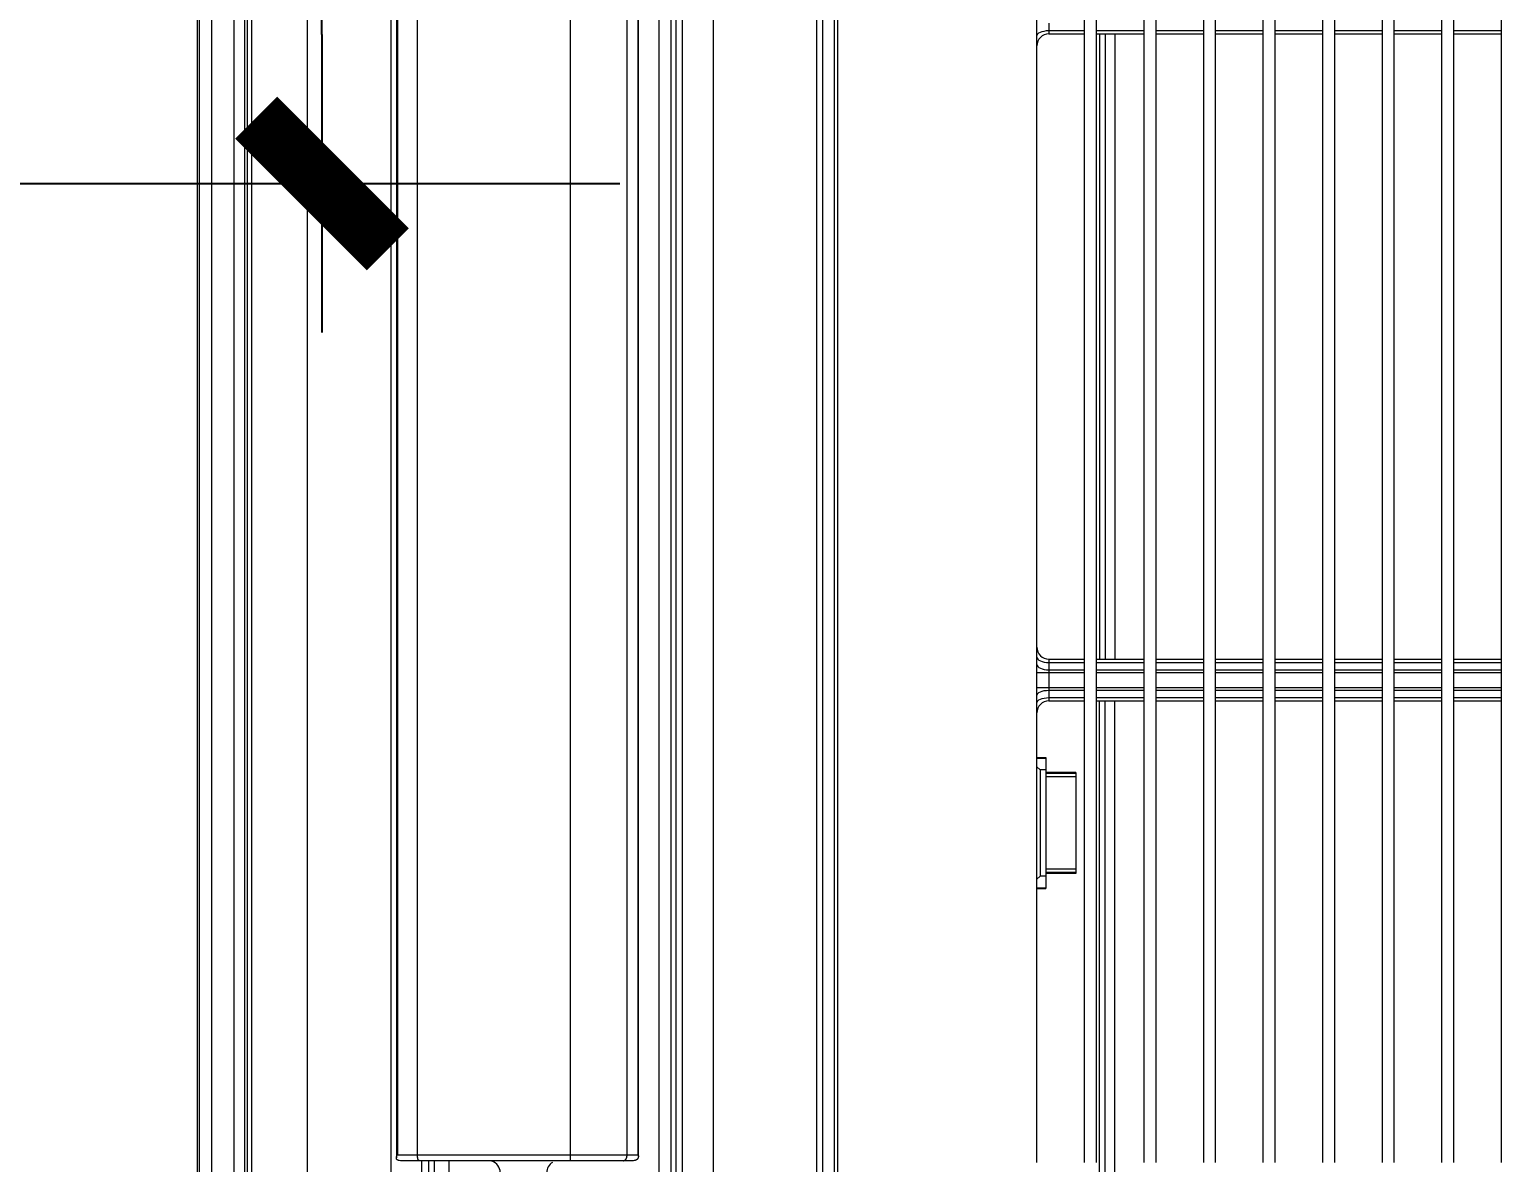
# Model space of a CAD drawing. Header units: metres. Extents: x -101133.8 to -101066.7, y -24899.3 to -24824.7.
# Drawn here: x -101110.4254 to -101110.1773, y -24848.6157 to -24848.4255 of the extents above; entities that cross this region are included whole.
import ezdxf

# ---------------------------------------------------------------- set-up
doc = ezdxf.new("R2010")
doc.units = ezdxf.units.M
doc.header["$LTSCALE"] = 0.2
doc.header["$PDSIZE"] = -5
doc.layers.add('CMT-COTATION DIVERS', color=1, linetype='Continuous')
doc.layers.add('CMT-CVC-MATERIEL', color=30, linetype='Continuous')
doc.styles.get("Standard").update_dxf_attribs({"font": 'arial.ttf'})
doc.dimstyles.get("Standard").update_dxf_attribs({"dimtxt": 0.18, "dimasz": 0.18, "dimexe": 0.18, "dimexo": 0.0625, "dimgap": 0.09, "dimtad": 0, "dimtih": 1, "dimtoh": 1, "dimdec": 4, "dimzin": 0, "dimdsep": 46, "dimtxsty": 'Standard', "dimcen": 0.09, "dimadec": 0, "dimazin": 0, "dimtfac": 1, "dimtdec": 4, "dimtofl": 0, "dimtmove": 0, "dimatfit": 3, "dimfxl": 1, "dimtolj": 1, "dimtzin": 0, "dimarcsym": 0})

# ---------------------------------------------------------------- blocks, each defined once
blk = doc.blocks.new('Cassette 600x600')
at = {"linetype": 'Continuous', "lineweight": 13}
for p, q in [((-20143.73, 167.01), (-20417.73, 167.01)), ((-20333.78, 159.01), (-20333.78, 167.01)), ((-20333.23, 159.01), (-20333.23, 167.01)), ((-20228.23, 159.01), (-20228.23, 167.01)), ((-20227.68, 159.01), (-20227.68, 167.01)), ((-20226.44, 159.01), (-20226.44, 167.01)), ((-20225.99, 159.01), (-20225.99, 167.01)), ((-20223.47, 159.01), (-20223.47, 167.01)), ((-20223.02, 159.01), (-20223.02, 167.01)), ((-20221.78, 159.01), (-20221.78, 167.01)), ((-20221.23, 159.01), (-20221.23, 167.01)), ((-20143.73, 159.01), (-20417.73, 159.01)), ((-20143.73, 157.01), (-20417.73, 157.01)), ((-20333.78, 149.01), (-20333.78, 157.01)), ((-20333.23, 149.01), (-20333.23, 157.01)), ((-20228.23, 149.01), (-20228.23, 157.01)), ((-20227.68, 149.01), (-20227.68, 157.01)), ((-20226.44, 149.01), (-20226.44, 157.01)), ((-20225.99, 149.01), (-20225.99, 157.01)), ((-20223.47, 149.01), (-20223.47, 157.01)), ((-20223.02, 149.01), (-20223.02, 157.01)), ((-20221.78, 149.01), (-20221.78, 157.01)), ((-20221.23, 149.01), (-20221.23, 157.01)), ((-20143.73, 149.01), (-20417.73, 149.01)), ((-20143.73, 147.01), (-20417.73, 147.01)), ((-20333.78, 139.01), (-20333.78, 147.01)), ((-20333.23, 139.01), (-20333.23, 147.01)), ((-20228.23, 139.01), (-20228.23, 147.01)), ((-20227.68, 139.01), (-20227.68, 147.01)), ((-20226.44, 139.01), (-20226.44, 147.01)), ((-20225.99, 139.01), (-20225.99, 147.01)), ((-20223.47, 139.01), (-20223.47, 147.01)), ((-20223.02, 139.01), (-20223.02, 147.01)), ((-20221.78, 139.01), (-20221.78, 147.01)), ((-20221.23, 139.01), (-20221.23, 147.01)), ((-20143.73, 139.01), (-20417.73, 139.01)), ((-20143.73, 137.01), (-20417.73, 137.01)), ((-20333.78, 129.01), (-20333.78, 137.01)), ((-20333.23, 129.01), (-20333.23, 137.01)), ((-20228.23, 129.01), (-20228.23, 137.01)), ((-20227.68, 129.01), (-20227.68, 137.01)), ((-20226.44, 129.01), (-20226.44, 137.01)), ((-20225.99, 129.01), (-20225.99, 137.01)), ((-20223.47, 129.01), (-20223.47, 137.01)), ((-20223.02, 129.01), (-20223.02, 137.01)), ((-20221.78, 129.01), (-20221.78, 137.01)), ((-20221.23, 129.01), (-20221.23, 137.01)), ((-20143.73, 129.01), (-20417.73, 129.01)), ((-20143.73, 127.01), (-20417.73, 127.01)), ((-20333.78, 119.01), (-20333.78, 127.01)), ((-20333.23, 119.01), (-20333.23, 127.01)), ((-20228.23, 119.01), (-20228.23, 127.01)), ((-20227.68, 119.01), (-20227.68, 127.01)), ((-20226.44, 119.01), (-20226.44, 127.01)), ((-20225.99, 119.01), (-20225.99, 127.01)), ((-20223.47, 119.01), (-20223.47, 127.01)), ((-20223.02, 119.01), (-20223.02, 127.01)), ((-20221.78, 119.01), (-20221.78, 127.01)), ((-20221.23, 119.01), (-20221.23, 127.01)), ((-20143.73, 119.01), (-20417.73, 119.01)), ((-20143.73, 117.01), (-20417.73, 117.01)), ((-20333.78, 109.01), (-20333.78, 117.01)), ((-20333.23, 109.01), (-20333.23, 117.01)), ((-20228.23, 109.01), (-20228.23, 117.01)), ((-20227.68, 109.01), (-20227.68, 117.01)), ((-20226.44, 109.01), (-20226.44, 117.01)), ((-20225.99, 109.01), (-20225.99, 117.01)), ((-20223.47, 109.01), (-20223.47, 117.01)), ((-20223.02, 109.01), (-20223.02, 117.01)), ((-20221.78, 109.01), (-20221.78, 117.01)), ((-20221.23, 109.01), (-20221.23, 117.01)), ((-20143.73, 109.01), (-20417.73, 109.01)), ((-20143.73, 107.01), (-20417.73, 107.01)), ((-20333.78, 99.01), (-20333.78, 107.01)), ((-20333.23, 99.01), (-20333.23, 107.01)), ((-20228.23, 99.01), (-20228.23, 107.01)), ((-20227.68, 99.01), (-20227.68, 107.01)), ((-20226.44, 99.01), (-20226.44, 107.01)), ((-20225.99, 99.01), (-20225.99, 107.01)), ((-20223.47, 99.01), (-20223.47, 107.01)), ((-20223.02, 99.01), (-20223.02, 107.01)), ((-20221.78, 99.01), (-20221.78, 107.01)), ((-20221.23, 99.01), (-20221.23, 107.01)), ((-20333.23, 102.1), (-20228.23, 102.1)), ((-20116.73, 102.1), (-20221.23, 102.1)), ((-20333.23, 100.48), (-20228.23, 100.48)), ((-20333.23, 99.51), (-20228.23, 99.51)), ((-20118.18, 100.48), (-20221.23, 100.48)), ((-20128.82, 99.51), (-20221.23, 99.51)), ((-20143.73, 99.01), (-20417.73, 99.01)), ((-20143.73, 97.01), (-20417.73, 97.01)), ((-20333.78, 91.01), (-20333.78, 97.01)), ((-20333.23, 91.01), (-20333.23, 97.01)), ((-20228.23, 91.01), (-20228.23, 97.01)), ((-20227.68, 91.01), (-20227.68, 97.01)), ((-20226.44, 91.01), (-20226.44, 97.01)), ((-20225.99, 91.01), (-20225.99, 97.01)), ((-20223.47, 91.01), (-20223.47, 97.01)), ((-20223.02, 91.01), (-20223.02, 97.01)), ((-20221.78, 91.01), (-20221.78, 97.01)), ((-20221.23, 91.01), (-20221.23, 97.01)), ((-20209.23, 95.54), (-20192.23, 95.54)), ((-20209.23, 95.54), (-20209.23, 90.51)), ((-20209.05, 95.54), (-20209.05, 90.51)), ((-20208.48, 95.54), (-20208.48, 90.51)), ((-20192.98, 95.54), (-20192.98, 90.51)), ((-20192.41, 95.54), (-20192.41, 90.51)), ((-20192.23, 95.54), (-20192.23, 90.51)), ((-20335.02, 91.01), (-20333.78, 91.01)), ((-20333.78, 91.01), (-20333.23, 91.01)), ((-20333.77, 90.61), (-20333.78, 91.01)), ((-20333.71, 90.24), (-20333.77, 90.61)), ((-20333.63, 89.89), (-20333.71, 90.24)), ((-20333.52, 89.59), (-20333.63, 89.89)), ((-20333.39, 89.34), (-20333.52, 89.59)), ((-20333.23, 89.16), (-20333.39, 89.34)), ((-20228.23, 91.01), (-20227.68, 91.01)), ((-20228.23, 89.16), (-20228.07, 89.34)), ((-20228.07, 89.34), (-20227.94, 89.59)), ((-20227.94, 89.59), (-20227.83, 89.89)), ((-20227.83, 89.89), (-20227.75, 90.24)), ((-20227.75, 90.24), (-20227.69, 90.61)), ((-20227.69, 90.61), (-20227.68, 91.01)), ((-20227.68, 91.01), (-20226.44, 91.01)), ((-20226.99, 89.16), (-20226.84, 89.34)), ((-20226.84, 89.34), (-20226.7, 89.59)), ((-20226.7, 89.59), (-20226.59, 89.89)), ((-20226.59, 89.89), (-20226.51, 90.24)), ((-20226.51, 90.24), (-20226.46, 90.61)), ((-20226.46, 90.61), (-20226.44, 91.01)), ((-20226.44, 91.01), (-20225.99, 91.01)), ((-20225.99, 89.01), (-20225.99, 91.01)), ((-20225.99, 91.01), (-20223.47, 91.01)), ((-20223.47, 89.01), (-20223.47, 91.01)), ((-20223.47, 91.01), (-20223.02, 91.01)), ((-20223.02, 91.01), (-20221.78, 91.01)), ((-20223, 90.61), (-20223.02, 91.01)), ((-20222.95, 90.24), (-20223, 90.61)), ((-20222.87, 89.89), (-20222.95, 90.24)), ((-20222.76, 89.59), (-20222.87, 89.89)), ((-20222.62, 89.34), (-20222.76, 89.59)), ((-20222.47, 89.16), (-20222.62, 89.34)), ((-20221.78, 91.01), (-20221.23, 91.01)), ((-20221.77, 90.61), (-20221.78, 91.01)), ((-20221.71, 90.24), (-20221.77, 90.61)), ((-20221.63, 89.89), (-20221.71, 90.24)), ((-20221.52, 89.59), (-20221.63, 89.89)), ((-20221.39, 89.34), (-20221.52, 89.59)), ((-20221.23, 89.16), (-20221.39, 89.34)), ((-20211.73, 90.51), (-20209.23, 90.51)), ((-20211.73, 89.01), (-20211.73, 90.51)), ((-20211.63, 89.01), (-20211.63, 90.51)), ((-20210.18, 89.01), (-20209.66, 89.53)), ((-20209.66, 90.51), (-20209.66, 89.53)), ((-20209.66, 89.53), (-20191.8, 89.53)), ((-20209.23, 90.51), (-20209.05, 90.51)), ((-20209.05, 90.51), (-20208.48, 90.51)), ((-20208.48, 90.51), (-20192.98, 90.51)), ((-20192.98, 90.51), (-20192.41, 90.51)), ((-20192.41, 90.51), (-20192.23, 90.51)), ((-20192.23, 90.51), (-20189.73, 90.51)), ((-20191.8, 90.51), (-20191.8, 89.53)), ((-20191.8, 89.53), (-20191.28, 89.01)), ((-20189.83, 89.01), (-20189.83, 90.51)), ((-20189.73, 89.01), (-20189.73, 90.51)), ((-20143.73, 89.01), (-20417.73, 89.01)), ((-20333.06, 89.04), (-20333.23, 89.16)), ((-20332.89, 89.01), (-20333.06, 89.04)), ((-20228.57, 89.01), (-20228.4, 89.04)), ((-20228.4, 89.04), (-20228.23, 89.16)), ((-20227.34, 89.01), (-20227.16, 89.04)), ((-20227.16, 89.04), (-20226.99, 89.16)), ((-20222.3, 89.04), (-20222.47, 89.16)), ((-20222.12, 89.01), (-20222.3, 89.04)), ((-20221.06, 89.04), (-20221.23, 89.16)), ((-20220.89, 89.01), (-20221.06, 89.04)), ((-20465.93, 55.51), (-20095.53, 55.51)), ((-20095.53, 55.01), (-20465.93, 55.01)), ((-20434.23, 53.01), (-20127.23, 53.01)), ((-20434.23, 52.01), (-20127.23, 52.01)), ((-20423.23, 34.66), (-20138.23, 34.66)), ((-20139.04, 29.53), (-20422.42, 29.53)), ((-20422.32, 28.38), (-20139.14, 28.38)), ((-20139.23, 27.61), (-20422.23, 27.61)), ((-20140.73, 25.61), (-20420.73, 25.61)), ((-20144.77, 22.09), (-20416.69, 22.09)), ((-20145.03, 22.05), (-20416.43, 22.05)), ((-20145.03, 20.21), (-20416.43, 20.21)), ((-20145.03, 20.21), (-20145.03, 22.05)), ((-20145.03, 10.71), (-20145.03, 20.21)), ((-20144.04, 21.38), (-20144.03, 21.2)), ((-20144.03, 21.2), (-20144.03, 19.6)), ((-20144.03, 19.6), (-20144.03, 10.67)), ((-20145.03, 10.71), (-20416.43, 10.71)), ((-20145.03, -14.99), (-20145.03, 10.71)), ((-20144.03, 10.67), (-20144.03, -14.7)), ((-20140.73, -9.69), (-20144.03, -9.69)), ((-20140.73, -12.11), (-20144.03, -12.11)), ((-20139.23, -13.09), (-20144.03, -13.09)), ((-20139.23, -14.26), (-20144.03, -14.26)), ((-20144.03, -14.7), (-20144.03, -17.85)), ((-20145.03, -14.99), (-20416.43, -14.99)), ((-20145.03, -18.37), (-20145.03, -14.99)), ((-20422.23, -19.44), (-20139.23, -19.44)), ((-20416.95, -18.53), (-20144.51, -18.53)), ((-20416.43, -18.37), (-20145.03, -18.37)), ((-20144.03, -17.85), (-20144.04, -18.07)), ((-20138.23, -33.48), (-20423.23, -33.48)), ((-20434.23, -42.83), (-20127.23, -42.83)), ((-20127.23, -43.54), (-20434.23, -43.54)), ((-20127.23, -44), (-20434.23, -44)), ((-19987.53, -45.76), (-20573.93, -45.76)), ((-20573.93, -49.58), (-19987.53, -49.58)), ((-19987.53, -51.6), (-20573.93, -51.6)), ((-20573.93, -51.99), (-19987.53, -51.99))]:
    blk.add_line(p, q, dxfattribs=at)
for centre, radius, start, end in [((-20331.23, 91.01), 2, 180, 270), ((-20230.23, 91.01), 2, 270, 0), ((-20219.23, 91.01), 2, 180, 270), ((-20144.78, 3.31), 7.4, 84.1787, 91.9347), ((-20142.03, 8.71), 2, 210.8445, 270), ((-20142.03, -3.09), 2, 90, 163.2061)]:
    blk.add_arc(centre, radius, start, end, dxfattribs=at)
for points, knots in [([(-20145.03, 22.05), (-20145.03, 22.05), (-20145.03, 22.05), (-20145.03, 22.05), (-20145.03, 22.05), (-20145.03, 22.05), (-20145.03, 22.05), (-20145.03, 22.05), (-20145.03, 22.05), (-20145.03, 22.05), (-20145.03, 22.05), (-20145.03, 22.05), (-20145.02, 22.05), (-20145.02, 22.06), (-20145, 22.06), (-20144.99, 22.06), (-20144.98, 22.07), (-20144.97, 22.07), (-20144.96, 22.07), (-20144.95, 22.07), (-20144.94, 22.07), (-20144.93, 22.08), (-20144.92, 22.08), (-20144.91, 22.08), (-20144.89, 22.08), (-20144.87, 22.09), (-20144.84, 22.09), (-20144.81, 22.09), (-20144.78, 22.09), (-20144.75, 22.09), (-20144.73, 22.09), (-20144.7, 22.09), (-20144.67, 22.09), (-20144.64, 22.08), (-20144.61, 22.08), (-20144.59, 22.07), (-20144.56, 22.07), (-20144.54, 22.06), (-20144.52, 22.06), (-20144.5, 22.05), (-20144.48, 22.04), (-20144.46, 22.03), (-20144.45, 22.02), (-20144.43, 22.01), (-20144.41, 22), (-20144.39, 21.99), (-20144.37, 21.98), (-20144.35, 21.97), (-20144.34, 21.96), (-20144.32, 21.95), (-20144.31, 21.94), (-20144.3, 21.93), (-20144.29, 21.92), (-20144.27, 21.9), (-20144.26, 21.89), (-20144.25, 21.88), (-20144.24, 21.87), (-20144.23, 21.85), (-20144.21, 21.84), (-20144.2, 21.82), (-20144.19, 21.81), (-20144.18, 21.8), (-20144.18, 21.79), (-20144.17, 21.78), (-20144.17, 21.77), (-20144.16, 21.76), (-20144.15, 21.75), (-20144.15, 21.74), (-20144.14, 21.73), (-20144.13, 21.71), (-20144.13, 21.7), (-20144.12, 21.69), (-20144.12, 21.68), (-20144.11, 21.67), (-20144.11, 21.65), (-20144.1, 21.64), (-20144.1, 21.63), (-20144.09, 21.62), (-20144.09, 21.61), (-20144.08, 21.59), (-20144.08, 21.58), (-20144.08, 21.57), (-20144.07, 21.56), (-20144.07, 21.54), (-20144.07, 21.53), (-20144.06, 21.52), (-20144.06, 21.51), (-20144.06, 21.49), (-20144.06, 21.48), (-20144.05, 21.47), (-20144.05, 21.46), (-20144.05, 21.44), (-20144.05, 21.43), (-20144.04, 21.42), (-20144.04, 21.41), (-20144.04, 21.39), (-20144.04, 21.38)], [0, 0, 0, 0, 1, 1, 1, 2, 2, 2, 3, 3, 3, 4, 4, 4, 5, 5, 5, 6, 6, 6, 7, 7, 7, 8, 8, 8, 9, 9, 9, 10, 10, 10, 11, 11, 11, 12, 12, 12, 13, 13, 13, 14, 14, 14, 15, 15, 15, 16, 16, 16, 17, 17, 17, 18, 18, 18, 19, 19, 19, 20, 20, 20, 21, 21, 21, 22, 22, 22, 23, 23, 23, 24, 24, 24, 25, 25, 25, 26, 26, 26, 27, 27, 27, 28, 28, 28, 29, 29, 29, 30, 30, 30, 31, 31, 31, 32, 32, 32, 32]), ([(-20144.03, 19.6), (-20144.03, 19.61), (-20144.03, 19.61), (-20144.03, 19.61), (-20144.03, 19.61), (-20144.03, 19.62), (-20144.03, 19.62), (-20144.03, 19.62), (-20144.03, 19.62), (-20144.03, 19.63), (-20144.03, 19.63), (-20144.03, 19.63), (-20144.03, 19.63), (-20144.03, 19.64), (-20144.03, 19.65), (-20144.03, 19.66), (-20144.04, 19.67), (-20144.04, 19.68), (-20144.04, 19.69), (-20144.04, 19.69), (-20144.04, 19.7), (-20144.05, 19.71), (-20144.05, 19.72), (-20144.05, 19.73), (-20144.05, 19.74), (-20144.06, 19.75), (-20144.07, 19.77), (-20144.08, 19.78), (-20144.09, 19.8), (-20144.09, 19.82), (-20144.11, 19.83), (-20144.12, 19.85), (-20144.13, 19.86), (-20144.14, 19.88), (-20144.15, 19.89), (-20144.17, 19.91), (-20144.18, 19.92), (-20144.2, 19.94), (-20144.21, 19.95), (-20144.23, 19.96), (-20144.25, 19.98), (-20144.26, 19.99), (-20144.28, 20), (-20144.3, 20.02), (-20144.32, 20.03), (-20144.34, 20.04), (-20144.36, 20.05), (-20144.38, 20.06), (-20144.41, 20.07), (-20144.43, 20.08), (-20144.45, 20.09), (-20144.47, 20.1), (-20144.5, 20.11), (-20144.52, 20.12), (-20144.55, 20.13), (-20144.57, 20.14), (-20144.59, 20.15), (-20144.62, 20.15), (-20144.65, 20.16), (-20144.67, 20.17), (-20144.7, 20.17), (-20144.73, 20.18), (-20144.75, 20.18), (-20144.78, 20.18), (-20144.81, 20.19), (-20144.83, 20.19), (-20144.86, 20.19), (-20144.89, 20.2), (-20144.92, 20.2), (-20144.95, 20.2), (-20144.97, 20.2), (-20145, 20.2), (-20145.03, 20.21)], [0, 0, 0, 0, 1, 1, 1, 2, 2, 2, 3, 3, 3, 4, 4, 4, 5, 5, 5, 6, 6, 6, 7, 7, 7, 8, 8, 8, 9, 9, 9, 10, 10, 10, 11, 11, 11, 12, 12, 12, 13, 13, 13, 14, 14, 14, 15, 15, 15, 16, 16, 16, 17, 17, 17, 18, 18, 18, 19, 19, 19, 20, 20, 20, 21, 21, 21, 22, 22, 22, 23, 23, 23, 24, 24, 24, 24]), ([(-20144.03, -14.7), (-20144.03, -14.7), (-20144.03, -14.71), (-20144.03, -14.71), (-20144.03, -14.71), (-20144.03, -14.71), (-20144.03, -14.71), (-20144.03, -14.71), (-20144.03, -14.71), (-20144.03, -14.71), (-20144.03, -14.72), (-20144.03, -14.72), (-20144.03, -14.72), (-20144.03, -14.72), (-20144.03, -14.73), (-20144.03, -14.73), (-20144.04, -14.73), (-20144.04, -14.74), (-20144.04, -14.74), (-20144.04, -14.75), (-20144.04, -14.75), (-20144.05, -14.75), (-20144.05, -14.76), (-20144.05, -14.76), (-20144.05, -14.77), (-20144.06, -14.77), (-20144.07, -14.78), (-20144.08, -14.79), (-20144.09, -14.8), (-20144.09, -14.81), (-20144.11, -14.81), (-20144.12, -14.82), (-20144.13, -14.83), (-20144.14, -14.84), (-20144.15, -14.84), (-20144.17, -14.85), (-20144.18, -14.86), (-20144.2, -14.86), (-20144.21, -14.87), (-20144.23, -14.88), (-20144.25, -14.88), (-20144.26, -14.89), (-20144.28, -14.9), (-20144.3, -14.9), (-20144.32, -14.91), (-20144.34, -14.91), (-20144.36, -14.92), (-20144.38, -14.93), (-20144.41, -14.93), (-20144.43, -14.94), (-20144.45, -14.94), (-20144.47, -14.95), (-20144.5, -14.95), (-20144.52, -14.95), (-20144.55, -14.96), (-20144.57, -14.96), (-20144.59, -14.97), (-20144.62, -14.97), (-20144.65, -14.97), (-20144.67, -14.98), (-20144.7, -14.98), (-20144.73, -14.98), (-20144.75, -14.98), (-20144.78, -14.98), (-20144.81, -14.99), (-20144.83, -14.99), (-20144.86, -14.99), (-20144.89, -14.99), (-20144.92, -14.99), (-20144.95, -14.99), (-20144.97, -14.99), (-20145, -14.99), (-20145.03, -14.99)], [0, 0, 0, 0, 1, 1, 1, 2, 2, 2, 3, 3, 3, 4, 4, 4, 5, 5, 5, 6, 6, 6, 7, 7, 7, 8, 8, 8, 9, 9, 9, 10, 10, 10, 11, 11, 11, 12, 12, 12, 13, 13, 13, 14, 14, 14, 15, 15, 15, 16, 16, 16, 17, 17, 17, 18, 18, 18, 19, 19, 19, 20, 20, 20, 21, 21, 21, 22, 22, 22, 23, 23, 23, 24, 24, 24, 24]), ([(-20144.04, -18.07), (-20144.05, -18.08), (-20144.05, -18.09), (-20144.05, -18.11), (-20144.05, -18.12), (-20144.05, -18.13), (-20144.06, -18.14), (-20144.06, -18.16), (-20144.06, -18.17), (-20144.06, -18.18), (-20144.07, -18.19), (-20144.07, -18.21), (-20144.07, -18.22), (-20144.08, -18.23), (-20144.08, -18.24), (-20144.09, -18.25), (-20144.09, -18.26), (-20144.09, -18.27), (-20144.1, -18.29), (-20144.1, -18.3), (-20144.11, -18.31), (-20144.11, -18.32), (-20144.12, -18.33), (-20144.13, -18.34), (-20144.13, -18.35), (-20144.14, -18.35), (-20144.14, -18.36), (-20144.15, -18.37), (-20144.16, -18.38), (-20144.16, -18.39), (-20144.17, -18.4), (-20144.18, -18.41), (-20144.18, -18.41), (-20144.19, -18.42), (-20144.2, -18.43), (-20144.2, -18.43), (-20144.21, -18.44), (-20144.22, -18.45), (-20144.24, -18.46), (-20144.25, -18.47), (-20144.26, -18.48), (-20144.27, -18.48), (-20144.29, -18.49), (-20144.3, -18.5), (-20144.31, -18.5), (-20144.33, -18.51), (-20144.34, -18.51), (-20144.35, -18.51), (-20144.37, -18.52), (-20144.39, -18.52), (-20144.41, -18.53), (-20144.43, -18.53), (-20144.45, -18.53), (-20144.47, -18.53), (-20144.49, -18.53), (-20144.51, -18.53), (-20144.53, -18.53), (-20144.55, -18.53), (-20144.57, -18.53), (-20144.59, -18.53), (-20144.62, -18.52), (-20144.64, -18.52), (-20144.67, -18.51), (-20144.7, -18.5), (-20144.74, -18.5), (-20144.76, -18.49), (-20144.79, -18.48), (-20144.82, -18.47), (-20144.85, -18.46), (-20144.88, -18.44), (-20144.92, -18.43), (-20144.95, -18.41), (-20144.97, -18.4), (-20144.98, -18.4), (-20144.98, -18.4), (-20144.99, -18.4), (-20144.99, -18.39), (-20144.99, -18.39), (-20145, -18.39), (-20145, -18.39), (-20145.01, -18.38), (-20145.01, -18.38), (-20145.02, -18.38), (-20145.02, -18.38), (-20145.02, -18.38), (-20145.03, -18.38), (-20145.03, -18.37), (-20145.03, -18.37), (-20145.03, -18.37), (-20145.03, -18.37), (-20145.03, -18.37), (-20145.03, -18.37), (-20145.03, -18.37), (-20145.03, -18.37), (-20145.03, -18.37), (-20145.03, -18.37), (-20145.03, -18.37)], [0, 0, 0, 0, 1, 1, 1, 2, 2, 2, 3, 3, 3, 4, 4, 4, 5, 5, 5, 6, 6, 6, 7, 7, 7, 8, 8, 8, 9, 9, 9, 10, 10, 10, 11, 11, 11, 12, 12, 12, 13, 13, 13, 14, 14, 14, 15, 15, 15, 16, 16, 16, 17, 17, 17, 18, 18, 18, 19, 19, 19, 20, 20, 20, 21, 21, 21, 22, 22, 22, 23, 23, 23, 24, 24, 24, 25, 25, 25, 26, 26, 26, 27, 27, 27, 28, 28, 28, 29, 29, 29, 30, 30, 30, 31, 31, 31, 32, 32, 32, 32])]:
    blk.add_open_spline(points, degree=3, knots=knots, dxfattribs=at)
blk = doc.blocks.new('COT-45')
at = {"color": 0}
for p, q in [((0, -1), (0, 1)), ((-1, 0), (1, 0))]:
    blk.add_line(p, q, dxfattribs=at)
at = {"color": 0, "const_width": 0.4}
blk.add_lwpolyline([(-0.4419, -0.4419), (0.4419, 0.4419)], dxfattribs=at)
blk = doc.blocks.new('*D117')
at = {"layer": 'CMT-COTATION DIVERS', "color": 0, "lineweight": -2}
for p, q in [((-101111.62331, -24847.28014), (-101111.62331, -24847.25476)), ((-101106.09932, -24848.56773), (-101106.09932, -24847.25476)), ((-101111.59831, -24847.30476), (-101106.12432, -24847.30476))]:
    blk.add_line(p, q, dxfattribs=at)
at = {"layer": 'Defpoints', "color": 0, "lineweight": 15}
for p in [(-101106.09932, -24847.30476), (-101111.62331, -24847.31014), (-101106.09932, -24848.59773)]:
    blk.add_point(p, dxfattribs=at)
at = {"layer": 'CMT-COTATION DIVERS', "color": 0, "lineweight": -2, "xscale": 0.025, "yscale": 0.025, "zscale": 0.025, "rotation": 180}
blk.add_blockref('COT-45', (-101111.62331, -24847.30476), dxfattribs=at)
at = {"layer": 'CMT-COTATION DIVERS', "color": 0, "lineweight": -2, "xscale": 0.025, "yscale": 0.025, "zscale": 0.025}
blk.add_blockref('COT-45', (-101106.09932, -24847.30476), dxfattribs=at)
at = {"layer": 'CMT-COTATION DIVERS', "color": 0, "lineweight": 15, "insert": (-101108.86131, -24847.22897), "char_height": 0.075, "attachment_point": 5}
blk.add_mtext('\\A1;552', dxfattribs=at)
blk = doc.blocks.new('*D135')
at = {"layer": 'CMT-COTATION DIVERS', "color": 0, "lineweight": -2}
for p, q in [((-101110.8076, -24845.99585), (-101110.32634, -24845.99585)), ((-101110.37634, -24848.42636), (-101110.37634, -24846.02085)), ((-101110.62831, -24848.45136), (-101110.32634, -24848.45136))]:
    blk.add_line(p, q, dxfattribs=at)
at = {"layer": 'Defpoints', "color": 0, "lineweight": 15}
for p in [(-101110.8376, -24845.99585), (-101110.37634, -24845.99585), (-101110.65831, -24848.45136)]:
    blk.add_point(p, dxfattribs=at)
at = {"layer": 'CMT-COTATION DIVERS', "color": 0, "lineweight": -2, "xscale": 0.025, "yscale": 0.025, "zscale": 0.025}
for p, rotation in [((-101110.37634, -24845.99585), 90), ((-101110.37634, -24848.45136), 270)]:
    blk.add_blockref('COT-45', p, dxfattribs=dict(at, rotation=rotation))
at = {"layer": 'CMT-COTATION DIVERS', "color": 0, "lineweight": 15, "insert": (-101110.45214, -24847.2236), "char_height": 0.075, "attachment_point": 5, "rotation": 90}
blk.add_mtext('\\A1;246', dxfattribs=at)

msp = doc.modelspace()

# ---------------------------------------------------------------- block references
at = {"layer": 'CMT-CVC-MATERIEL', "xscale": 0.001, "yscale": 0.001, "zscale": 0.001, "rotation": 270}
msp.add_blockref('Cassette 600x600', (-101110.34531, -24868.75947), dxfattribs=at)

# ---------------------------------------------------------------- dimensions: what is measured, and where the dimension line sits
at = {"layer": 'CMT-COTATION DIVERS', "lineweight": 15}
dim = msp.add_linear_dim(base=(-101110.37634, -24845.99585), p1=(-101110.65831, -24848.45136), p2=(-101110.8376, -24845.99585), angle=90, dimstyle='Standard', override={"dimscale": 0.05, "dimtxt": 1.5, "dimasz": 0.5, "dimexe": 1, "dimexo": 0.6, "dimgap": 0.75, "dimtad": 1, "dimtih": 0, "dimtoh": 0, "dimdec": 0, "dimlfac": 100, "dimblk": 'COT-45', "dimcen": 0, "dimadec": 2, "dimazin": 2, "dimtdec": 2, "dimtix": 1, "dimtmove": 1, "dimfrac": 1}, dxfattribs=at)
dim.commit()
dim.dimension.update_dxf_attribs({"geometry": '*D135', "text_midpoint": (-101110.45214, -24847.2236)})
dim = msp.add_linear_dim(base=(-101106.09932, -24847.30476), p1=(-101111.62331, -24847.31014), p2=(-101106.09932, -24848.59773), dimstyle='Standard', override={"dimscale": 0.05, "dimtxt": 1.5, "dimasz": 0.5, "dimexe": 1, "dimexo": 0.6, "dimgap": 0.75, "dimtad": 1, "dimtih": 0, "dimtoh": 0, "dimdec": 0, "dimlfac": 100, "dimblk": 'COT-45', "dimcen": 0, "dimadec": 2, "dimazin": 2, "dimtdec": 2, "dimtix": 1, "dimtmove": 1, "dimfrac": 1}, dxfattribs=at)
dim.commit()
dim.dimension.update_dxf_attribs({"geometry": '*D117', "text_midpoint": (-101108.86131, -24847.22897)})

doc.saveas('drawing.dxf')
